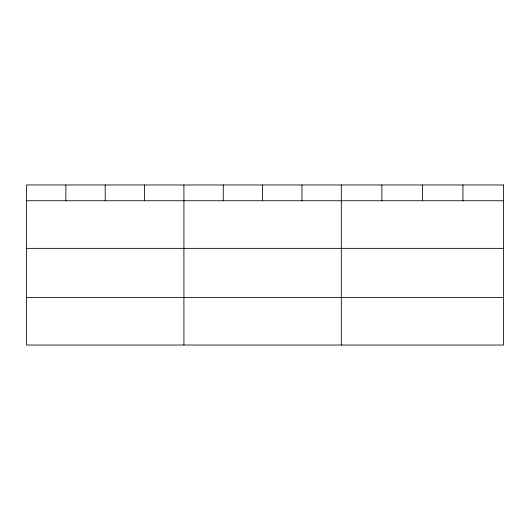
<?xml version="1.0" encoding="UTF-8"?>
<svg xmlns="http://www.w3.org/2000/svg" width="530" height="530" viewBox="0 0 530 530"><rect width="100%" height="100%" fill="white"/><g stroke="black" fill="none" stroke-linecap="round" stroke-linejoin="round"><path stroke-width="0.79" d="M26.5 200.751L503.5 200.751M26.5 248.365L503.5 248.365M26.5 297.416L503.5 297.416M462.955 184.97L462.955 200.751M422.41 184.97L422.41 200.751M381.865 184.97L381.865 200.751M341.32 184.97L341.32 345.03M301.967 184.97L301.967 200.751M262.615 184.97L262.615 200.751M223.262 184.97L223.262 200.751M183.91 184.97L183.91 345.03M144.557 184.97L144.557 200.751M105.205 184.97L105.205 200.751M65.853 184.97L65.853 200.751M503.5 184.97L26.5 184.97L26.5 345.03L503.5 345.03L503.5 184.97"/></g></svg>
